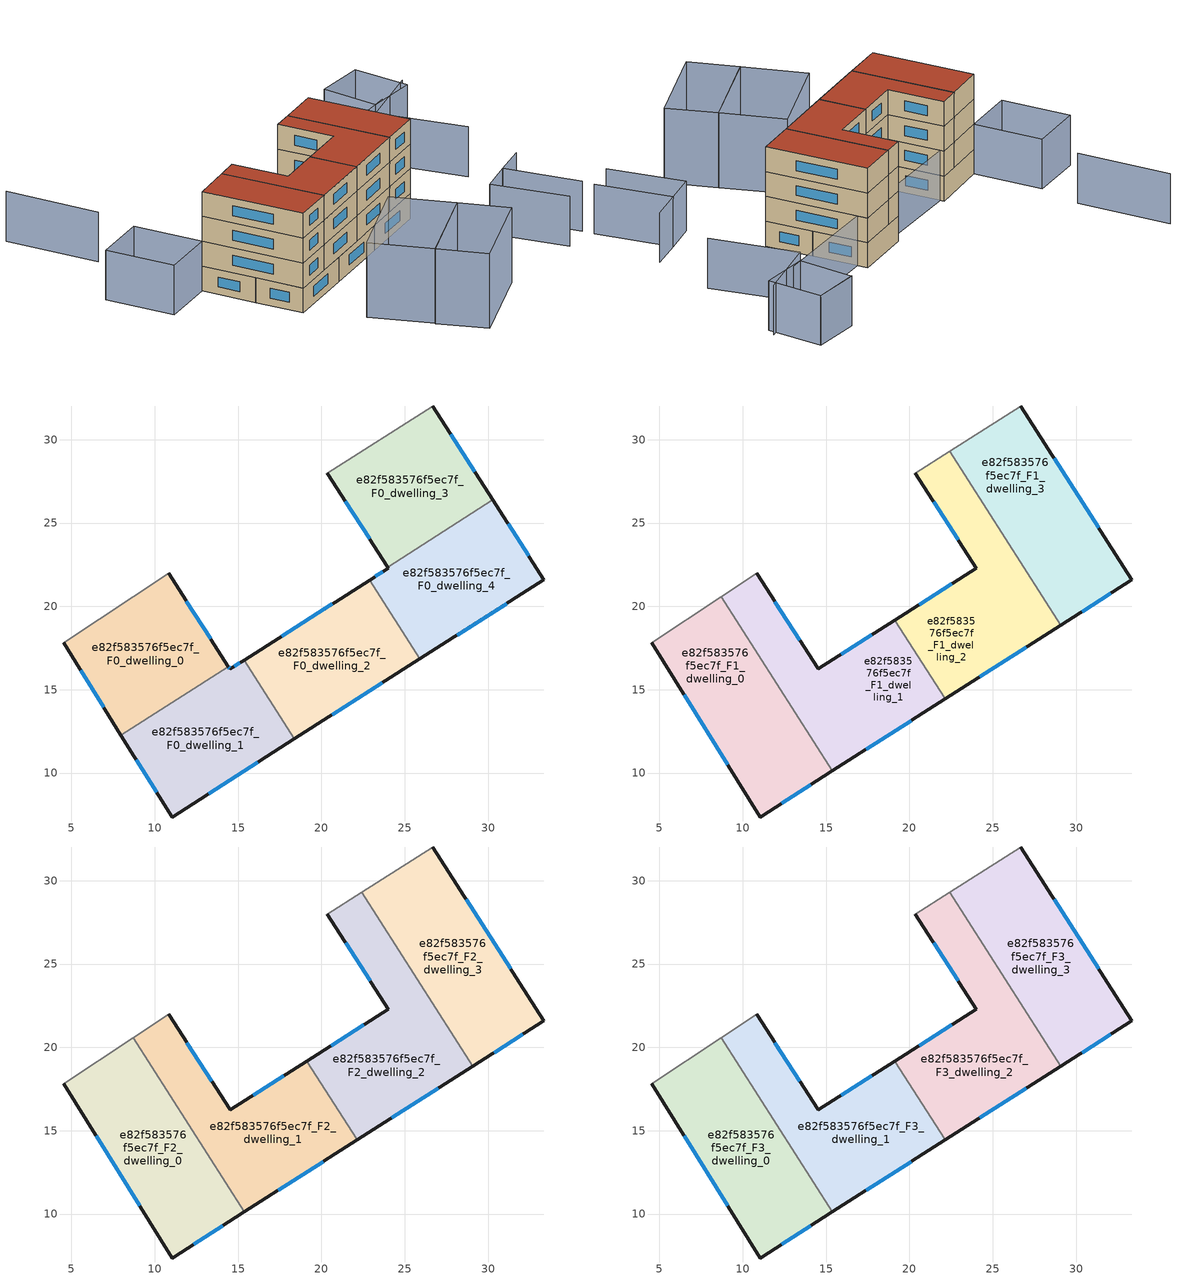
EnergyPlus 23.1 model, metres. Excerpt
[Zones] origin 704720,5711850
e82f583576f5ec7f_F0_dwelling_0
 floor ground (EU_floor_Construction): 10.83,22 14.42,16.39 7.97,12.28 4.53,17.81 z0
 wall outside (EU_wall_Construction): 14.42,16.39 10.83,22 / 4.53,17.81 7.97,12.28 z0:3
 wall to e82f583576f5ec7f_F0_dwelling_1 (EU_wall_Construction): 7.97,12.28 14.42,16.39 z0:3
 wall adiabatic (EU_wall_Construction): 10.83,22 4.53,17.81 z0:3
 window (EU_Window_Construction): 13.35,18.07 11.9,20.32 / 5.56,16.15 6.94,13.93 z0.9:2.1
e82f583576f5ec7f_F0_dwelling_1
 floor ground (EU_floor_Construction): 15.36,16.78 18.38,12.05 11.03,7.36 7.97,12.28 14.42,16.39 14.52,16.24 z0
 wall outside (EU_wall_Construction): 7.97,12.28 11.03,7.36 18.38,12.05 / 15.36,16.78 14.52,16.24 14.42,16.39 z0:3
 wall to e82f583576f5ec7f_F0_dwelling_2 (EU_wall_Construction): 18.38,12.05 15.36,16.78 z0:3
 window (EU_Window_Construction): 13.23,8.76 16.18,10.64 / 8.89,10.81 10.12,8.83 / 14.49,16.29 14.45,16.35 / 15.11,16.62 14.77,16.41 z0.9:2.1
e82f583576f5ec7f_F0_dwelling_2
 floor ground (EU_floor_Construction): 22.89,21.58 25.91,16.85 18.38,12.05 15.36,16.78 z0
 wall outside (EU_wall_Construction): 22.89,21.58 15.36,16.78 / 18.38,12.05 25.91,16.85 z0:3
 wall to e82f583576f5ec7f_F0_dwelling_4 (EU_wall_Construction): 25.91,16.85 22.89,21.58 z0:3
 window (EU_Window_Construction): 20.64,20.14 17.62,18.22 / 20.64,13.48 23.66,15.41 z0.9:2.1
e82f583576f5ec7f_F0_dwelling_3
 floor ground (EU_floor_Construction): 26.68,32.02 30.28,26.39 23.97,22.36 20.36,27.99 z0
 wall outside (EU_wall_Construction): 30.28,26.39 26.68,32.02 / 20.36,27.99 23.97,22.36 z0:3
 wall to e82f583576f5ec7f_F0_dwelling_4 (EU_wall_Construction): 23.97,22.36 30.28,26.39 z0:3
 wall adiabatic (EU_wall_Construction): 26.68,32.02 20.36,27.99 z0:3
 window (EU_Window_Construction): 29.2,28.07 27.76,30.34 / 21.44,26.31 22.89,24.05 z0.9:2.1
e82f583576f5ec7f_F0_dwelling_4
 floor ground (EU_floor_Construction): 30.28,26.39 33.35,21.59 25.91,16.85 22.89,21.58 24.01,22.29 23.97,22.36 z0
 wall outside (EU_wall_Construction): 23.97,22.36 24.01,22.29 22.89,21.58 / 25.91,16.85 33.35,21.59 30.28,26.39 z0:3
 window (EU_Window_Construction): 23.68,22.08 23.23,21.79 / 32.43,23.03 31.2,24.95 / 28.14,18.27 31.12,20.17 z0.9:2.1
e82f583576f5ec7f_F1_dwelling_0
 floor to e82f583576f5ec7f_F0_dwelling_0 (EU_floor_Construction): 8.7,20.58 12.25,15.01 7.97,12.28 4.53,17.81 z3
 floor to e82f583576f5ec7f_F0_dwelling_1 (EU_floor_Construction): 12.25,15.01 15.36,10.12 11.03,7.36 7.97,12.28 z3
 wall outside (EU_wall_Construction): 4.53,17.81 11.03,7.36 15.36,10.12 z3:6
 wall to e82f583576f5ec7f_F1_dwelling_1 (EU_wall_Construction): 15.36,10.12 8.69,20.58 z3:6
 wall adiabatic (EU_wall_Construction): 8.69,20.58 4.53,17.81 z3:6
 window (EU_Window_Construction): 12.33,8.19 14.07,9.3 / 6.47,14.68 9.09,10.49 z3.9:5.1
e82f583576f5ec7f_F1_dwelling_1
 floor to e82f583576f5ec7f_F0_dwelling_1 (EU_floor_Construction): 15.36,16.78 18.38,12.05 15.36,10.12 12.25,15.01 14.42,16.39 14.52,16.24 z3
 floor to e82f583576f5ec7f_F0_dwelling_0 (EU_floor_Construction): 10.83,22 14.42,16.39 12.25,15.01 8.7,20.58 z3
 floor to e82f583576f5ec7f_F0_dwelling_2 (EU_floor_Construction): 19.13,19.18 22.14,14.45 18.38,12.05 15.36,16.78 z3
 wall outside (EU_wall_Construction): 15.36,10.12 22.15,14.45 / 19.13,19.18 14.52,16.24 10.83,22 z3:6
 wall adiabatic (EU_wall_Construction): 10.83,22 8.69,20.58 z3:6
 wall to e82f583576f5ec7f_F1_dwelling_2 (EU_wall_Construction): 22.15,14.45 19.13,19.18 z3:6
 window (EU_Window_Construction): 17.39,11.42 20.12,13.15 / 13.41,17.97 11.93,20.27 / 17.75,18.3 15.9,17.12 z3.9:5.1
e82f583576f5ec7f_F1_dwelling_2
 floor to e82f583576f5ec7f_F0_dwelling_2 (EU_floor_Construction): 22.89,21.58 25.91,16.85 22.14,14.45 19.13,19.18 z3
 floor to e82f583576f5ec7f_F0_dwelling_4 (EU_floor_Construction): 26.02,23.67 29.08,18.87 25.91,16.85 22.89,21.58 24.01,22.29 23.97,22.36 z3
 floor to e82f583576f5ec7f_F0_dwelling_3 (EU_floor_Construction): 22.42,29.31 26.02,23.67 23.97,22.36 20.36,27.99 z3
 wall outside (EU_wall_Construction): 22.15,14.45 29.08,18.87 / 20.36,27.99 24.01,22.29 19.13,19.18 z3:6
 wall to e82f583576f5ec7f_F1_dwelling_3 (EU_wall_Construction): 29.08,18.87 22.42,29.31 z3:6
 wall adiabatic (EU_wall_Construction): 22.42,29.31 20.36,27.99 z3:6
 window (EU_Window_Construction): 24.22,15.77 27,17.54 / 22.55,21.36 20.59,20.11 / 21.45,26.29 22.92,24 z3.9:5.1
e82f583576f5ec7f_F1_dwelling_3
 floor to e82f583576f5ec7f_F0_dwelling_3 (EU_floor_Construction): 26.68,32.02 30.28,26.39 26.02,23.67 22.42,29.31 z3
 floor to e82f583576f5ec7f_F0_dwelling_4 (EU_floor_Construction): 30.28,26.39 33.35,21.59 29.08,18.87 26.02,23.67 z3
 wall outside (EU_wall_Construction): 29.08,18.87 33.35,21.59 26.68,32.02 z3:6
 wall adiabatic (EU_wall_Construction): 26.68,32.02 22.42,29.31 z3:6
 window (EU_Window_Construction): 31.35,24.71 28.68,28.9 / 30.36,19.68 32.07,20.78 z3.9:5.1
e82f583576f5ec7f_F2_dwelling_0
 floor to e82f583576f5ec7f_F1_dwelling_0 (EU_floor_Construction): 8.69,20.58 15.36,10.12 11.03,7.36 4.53,17.81 z6
 wall outside (EU_wall_Construction): 4.53,17.81 11.03,7.36 15.36,10.12 z6:9
 wall to e82f583576f5ec7f_F2_dwelling_1 (EU_wall_Construction): 15.36,10.12 8.69,20.58 z6:9
 wall adiabatic (EU_wall_Construction): 8.69,20.58 4.53,17.81 z6:9
 window (EU_Window_Construction): 12.33,8.19 14.07,9.3 / 6.47,14.68 9.09,10.49 z6.9:8.1
e82f583576f5ec7f_F2_dwelling_1
 floor to e82f583576f5ec7f_F1_dwelling_1 (EU_floor_Construction): 19.13,19.18 22.15,14.45 15.36,10.12 8.69,20.58 10.83,22 14.52,16.24 z6
 wall outside (EU_wall_Construction): 15.36,10.12 22.15,14.45 / 19.13,19.18 14.52,16.24 10.83,22 z6:9
 wall adiabatic (EU_wall_Construction): 10.83,22 8.69,20.58 z6:9
 wall to e82f583576f5ec7f_F2_dwelling_2 (EU_wall_Construction): 22.15,14.45 19.13,19.18 z6:9
 window (EU_Window_Construction): 17.39,11.42 20.12,13.15 / 13.41,17.97 11.93,20.27 / 17.75,18.3 15.9,17.12 z6.9:8.1
e82f583576f5ec7f_F2_dwelling_2
 floor to e82f583576f5ec7f_F1_dwelling_2 (EU_floor_Construction): 22.42,29.31 29.08,18.87 22.15,14.45 19.13,19.18 24.01,22.29 20.36,27.99 z6
 wall outside (EU_wall_Construction): 22.15,14.45 29.08,18.87 / 20.36,27.99 24.01,22.29 19.13,19.18 z6:9
 wall to e82f583576f5ec7f_F2_dwelling_3 (EU_wall_Construction): 29.08,18.87 22.42,29.31 z6:9
 wall adiabatic (EU_wall_Construction): 22.42,29.31 20.36,27.99 z6:9
 window (EU_Window_Construction): 24.22,15.77 27,17.54 / 22.55,21.36 20.59,20.11 / 21.45,26.29 22.92,24 z6.9:8.1
e82f583576f5ec7f_F2_dwelling_3
 floor to e82f583576f5ec7f_F1_dwelling_3 (EU_floor_Construction): 26.68,32.02 33.35,21.59 29.08,18.87 22.42,29.31 z6
 wall outside (EU_wall_Construction): 29.08,18.87 33.35,21.59 26.68,32.02 z6:9
 wall adiabatic (EU_wall_Construction): 26.68,32.02 22.42,29.31 z6:9
 window (EU_Window_Construction): 31.35,24.71 28.68,28.9 / 30.36,19.68 32.07,20.78 z6.9:8.1
e82f583576f5ec7f_F3_dwelling_0
 floor to e82f583576f5ec7f_F2_dwelling_0 (EU_floor_Construction): 8.69,20.58 15.36,10.12 11.03,7.36 4.53,17.81 z9
 wall outside (EU_wall_Construction): 4.53,17.81 11.03,7.36 15.36,10.12 z9:12
 wall to e82f583576f5ec7f_F3_dwelling_1 (EU_wall_Construction): 15.36,10.12 8.69,20.58 z9:12
 wall adiabatic (EU_wall_Construction): 8.69,20.58 4.53,17.81 z9:12
 window (EU_Window_Construction): 12.33,8.19 14.07,9.3 / 6.47,14.68 9.09,10.49 z9.9:11.1
 roof outside (EU_roof_Construction): 15.36,10.12 8.69,20.58 4.53,17.81 11.03,7.36 z12
e82f583576f5ec7f_F3_dwelling_1
 floor to e82f583576f5ec7f_F2_dwelling_1 (EU_floor_Construction): 19.13,19.18 22.15,14.45 15.36,10.12 8.69,20.58 10.83,22 14.52,16.24 z9
 wall outside (EU_wall_Construction): 15.36,10.12 22.15,14.45 / 19.13,19.18 14.52,16.24 10.83,22 z9:12
 wall adiabatic (EU_wall_Construction): 10.83,22 8.69,20.58 z9:12
 wall to e82f583576f5ec7f_F3_dwelling_2 (EU_wall_Construction): 22.15,14.45 19.13,19.18 z9:12
 window (EU_Window_Construction): 17.39,11.42 20.12,13.15 / 13.41,17.97 11.93,20.27 / 17.75,18.3 15.9,17.12 z9.9:11.1
 roof outside (EU_roof_Construction): 22.15,14.45 19.13,19.18 14.52,16.24 10.83,22 8.69,20.58 15.36,10.12 z12
e82f583576f5ec7f_F3_dwelling_2
 floor to e82f583576f5ec7f_F2_dwelling_2 (EU_floor_Construction): 22.42,29.31 29.08,18.87 22.15,14.45 19.13,19.18 24.01,22.29 20.36,27.99 z9
 wall outside (EU_wall_Construction): 22.15,14.45 29.08,18.87 / 20.36,27.99 24.01,22.29 19.13,19.18 z9:12
 wall to e82f583576f5ec7f_F3_dwelling_3 (EU_wall_Construction): 29.08,18.87 22.42,29.31 z9:12
 wall adiabatic (EU_wall_Construction): 22.42,29.31 20.36,27.99 z9:12
 window (EU_Window_Construction): 24.22,15.77 27,17.54 / 22.55,21.36 20.59,20.11 / 21.45,26.29 22.92,24 z9.9:11.1
 roof outside (EU_roof_Construction): 29.08,18.87 22.42,29.31 20.36,27.99 24.01,22.29 19.13,19.18 22.15,14.45 z12
e82f583576f5ec7f_F3_dwelling_3
 floor to e82f583576f5ec7f_F2_dwelling_3 (EU_floor_Construction): 26.68,32.02 33.35,21.59 29.08,18.87 22.42,29.31 z9
 wall outside (EU_wall_Construction): 29.08,18.87 33.35,21.59 26.68,32.02 z9:12
 wall adiabatic (EU_wall_Construction): 26.68,32.02 22.42,29.31 z9:12
 window (EU_Window_Construction): 31.35,24.71 28.68,28.9 / 30.36,19.68 32.07,20.78 z9.9:11.1
 roof outside (EU_roof_Construction): 33.35,21.59 26.68,32.02 22.42,29.31 29.08,18.87 z12
shading: 44.53,6.64 38.72,13.8 / 38.72,13.8 41.99,16.46 / 47.68,9.2 41.99,16.45 / 41.99,16.45 45.35,19.08 / -7.18,39.66 -1.3,29.99 / 44.26,27.32 37.47,35.54 / 37.47,35.54 44.22,41.12 / 39.86,38.18 4.31,17.69 / -1.22,14.27 -5.61,21.39 / -5.61,21.39 0.14,24.93 / 0.14,24.93 4.53,17.81 / 4.53,17.81 -1.22,14.27 / 41.27,46.09 44.08,39.88 / 44.08,39.88 38.6,37.39 / 38.6,37.39 35.79,43.6 / 35.79,43.6 41.27,46.09 / 41.27,46.09 35.8,43.58 z0:6; 21.92,-2.42 30.03,6.29 / 30.03,6.29 34.44,2.18 / 34.44,2.18 26.33,-6.53 / 26.33,-6.53 21.92,-2.42 / 16.36,2.85 24.42,11.51 / 24.42,11.51 30.03,6.29 / 30.03,6.29 21.97,-2.37 / 21.97,-2.37 16.36,2.85 z0:9
[Building]
EU S2 Campaign: North Axis=0; Terrain=City; Solar Distribution=FullExterior
[Site:Location]
London: Latitude=51.5; Longitude=-0.5; Time Zone=0; Elevation=25
[SizingPeriod:WeatherFileDays]
AnnualSizingPeriod: Begin Month=1; Begin Day of Month=1; End Month=12; End Day of Month=31; Day of Week for Start Day=Monday; Use Weather File Daylight Saving Period=No; Use Weather File Rain and Snow Indicators=No
[MATERIAL]
EU_InternalMass_Material: Roughness=MediumRough; Thickness=0.1; Conductivity=1; Density=1800; Specific Heat=900; Thermal Absorptance=0.9; Solar Absorptance=0.7; Visible Absorptance=0.7
[MATERIAL:NOMASS] Roughness=MediumRough; Thermal Absorptance=0.9; Solar Absorptance=0.7; Visible Absorptance=0.7
Name | Thermal Resistance
EU_wall_NoMass | 1.04674
EU_roof_NoMass | 4.32442
EU_floor_NoMass | 2.04616
[WINDOWMATERIAL:SIMPLEGLAZINGSYSTEM]
EU_Window_SimpleGlazing: UFactor=4.25843; Solar Heat Gain Coefficient=0.85; Visible Transmittance=0.85
[CONSTRUCTION]
EU_wall_Construction: EU_wall_NoMass
EU_roof_Construction: EU_roof_NoMass
EU_floor_Construction: EU_floor_NoMass
EU_InternalMass_Construction: EU_InternalMass_Material
EU_Window_Construction: EU_Window_SimpleGlazing
[ZONE] Type=1; Multiplier=1; Ceiling Height=autocalculate; Floor Area=autocalculate; Part of Total Floor Area=Yes
Name | Volume
e82f583576f5ec7f_F0_dwelling_0 | 150.348
e82f583576f5ec7f_F1_dwelling_0; e82f583576f5ec7f_F2_dwelling_0; e82f583576f5ec7f_F3_dwelling_0 | 187.941
e82f583576f5ec7f_F0_dwelling_1 | 150.362
e82f583576f5ec7f_F1_dwelling_1; e82f583576f5ec7f_F2_dwelling_1; e82f583576f5ec7f_F3_dwelling_1 | 187.964
e82f583576f5ec7f_F0_dwelling_2 | 150.354
e82f583576f5ec7f_F1_dwelling_2; e82f583576f5ec7f_F2_dwelling_2; e82f583576f5ec7f_F3_dwelling_2 | 187.943
e82f583576f5ec7f_F0_dwelling_3 | 150.369
e82f583576f5ec7f_F1_dwelling_3; e82f583576f5ec7f_F2_dwelling_3; e82f583576f5ec7f_F3_dwelling_3 | 187.951
e82f583576f5ec7f_F0_dwelling_4 | 150.349
[INTERNALMASS] Construction=EU_InternalMass_Construction
Name | Zone or ZoneList | Surface Area
e82f583576f5ec7f_F0_dwelling_0_EU_InternalMass | e82f583576f5ec7f_F0_dwelling_0 | 50.1161
e82f583576f5ec7f_F0_dwelling_1_EU_InternalMass | e82f583576f5ec7f_F0_dwelling_1 | 50.1229
e82f583576f5ec7f_F0_dwelling_2_EU_InternalMass | e82f583576f5ec7f_F0_dwelling_2 | 50.1179
e82f583576f5ec7f_F0_dwelling_3_EU_InternalMass | e82f583576f5ec7f_F0_dwelling_3 | 50.1214
e82f583576f5ec7f_F0_dwelling_4_EU_InternalMass | e82f583576f5ec7f_F0_dwelling_4 | 50.1159
e82f583576f5ec7f_F1_dwelling_0_EU_InternalMass | e82f583576f5ec7f_F1_dwelling_0 | 62.6469
e82f583576f5ec7f_F1_dwelling_1_EU_InternalMass | e82f583576f5ec7f_F1_dwelling_1 | 62.6551
e82f583576f5ec7f_F1_dwelling_2_EU_InternalMass | e82f583576f5ec7f_F1_dwelling_2 | 62.6481
e82f583576f5ec7f_F1_dwelling_3_EU_InternalMass | e82f583576f5ec7f_F1_dwelling_3 | 62.6504
e82f583576f5ec7f_F2_dwelling_0_EU_InternalMass | e82f583576f5ec7f_F2_dwelling_0 | 62.6469
e82f583576f5ec7f_F2_dwelling_1_EU_InternalMass | e82f583576f5ec7f_F2_dwelling_1 | 62.6551
e82f583576f5ec7f_F2_dwelling_2_EU_InternalMass | e82f583576f5ec7f_F2_dwelling_2 | 62.6481
e82f583576f5ec7f_F2_dwelling_3_EU_InternalMass | e82f583576f5ec7f_F2_dwelling_3 | 62.6504
e82f583576f5ec7f_F3_dwelling_0_EU_InternalMass | e82f583576f5ec7f_F3_dwelling_0 | 62.6469
e82f583576f5ec7f_F3_dwelling_1_EU_InternalMass | e82f583576f5ec7f_F3_dwelling_1 | 62.6551
e82f583576f5ec7f_F3_dwelling_2_EU_InternalMass | e82f583576f5ec7f_F3_dwelling_2 | 62.6481
e82f583576f5ec7f_F3_dwelling_3_EU_InternalMass | e82f583576f5ec7f_F3_dwelling_3 | 62.6504
[OTHEREQUIPMENT] Fuel Type=Electricity; Design Level Calculation Method=Watts/Area; Power per Zone Floor Area=1; Fraction Latent=0; Fraction Radiant=0; Fraction Lost=0; Carbon Dioxide Generation Rate=0; EndUse Subcategory=EU_Step8_InternalGains
Name | Zone or ZoneList or Space or SpaceList | Schedule
EU_Step8_InternalGain_e82f583576f5ec7f_F0_dwelling_0_f000 | e82f583576f5ec7f_F0_dwelling_0 | EU_Step8_GainSchedule_e82f583576f5ec7f_F0_dwelling_0_f000
EU_Step8_InternalGain_e82f583576f5ec7f_F0_dwelling_1_f000 | e82f583576f5ec7f_F0_dwelling_1 | EU_Step8_GainSchedule_e82f583576f5ec7f_F0_dwelling_1_f000
EU_Step8_InternalGain_e82f583576f5ec7f_F0_dwelling_2_f000 | e82f583576f5ec7f_F0_dwelling_2 | EU_Step8_GainSchedule_e82f583576f5ec7f_F0_dwelling_2_f000
EU_Step8_InternalGain_e82f583576f5ec7f_F0_dwelling_3_f000 | e82f583576f5ec7f_F0_dwelling_3 | EU_Step8_GainSchedule_e82f583576f5ec7f_F0_dwelling_3_f000
EU_Step8_InternalGain_e82f583576f5ec7f_F0_dwelling_4_f000 | e82f583576f5ec7f_F0_dwelling_4 | EU_Step8_GainSchedule_e82f583576f5ec7f_F0_dwelling_4_f000
EU_Step8_InternalGain_e82f583576f5ec7f_F1_dwelling_0_f000 | e82f583576f5ec7f_F1_dwelling_0 | EU_Step8_GainSchedule_e82f583576f5ec7f_F1_dwelling_0_f000
EU_Step8_InternalGain_e82f583576f5ec7f_F1_dwelling_1_f000 | e82f583576f5ec7f_F1_dwelling_1 | EU_Step8_GainSchedule_e82f583576f5ec7f_F1_dwelling_1_f000
EU_Step8_InternalGain_e82f583576f5ec7f_F1_dwelling_2_f000 | e82f583576f5ec7f_F1_dwelling_2 | EU_Step8_GainSchedule_e82f583576f5ec7f_F1_dwelling_2_f000
EU_Step8_InternalGain_e82f583576f5ec7f_F1_dwelling_3_f000 | e82f583576f5ec7f_F1_dwelling_3 | EU_Step8_GainSchedule_e82f583576f5ec7f_F1_dwelling_3_f000
EU_Step8_InternalGain_e82f583576f5ec7f_F2_dwelling_0_f000 | e82f583576f5ec7f_F2_dwelling_0 | EU_Step8_GainSchedule_e82f583576f5ec7f_F2_dwelling_0_f000
EU_Step8_InternalGain_e82f583576f5ec7f_F2_dwelling_1_f000 | e82f583576f5ec7f_F2_dwelling_1 | EU_Step8_GainSchedule_e82f583576f5ec7f_F2_dwelling_1_f000
EU_Step8_InternalGain_e82f583576f5ec7f_F2_dwelling_2_f000 | e82f583576f5ec7f_F2_dwelling_2 | EU_Step8_GainSchedule_e82f583576f5ec7f_F2_dwelling_2_f000
EU_Step8_InternalGain_e82f583576f5ec7f_F2_dwelling_3_f000 | e82f583576f5ec7f_F2_dwelling_3 | EU_Step8_GainSchedule_e82f583576f5ec7f_F2_dwelling_3_f000
EU_Step8_InternalGain_e82f583576f5ec7f_F3_dwelling_0_f000 | e82f583576f5ec7f_F3_dwelling_0 | EU_Step8_GainSchedule_e82f583576f5ec7f_F3_dwelling_0_f000
EU_Step8_InternalGain_e82f583576f5ec7f_F3_dwelling_1_f000 | e82f583576f5ec7f_F3_dwelling_1 | EU_Step8_GainSchedule_e82f583576f5ec7f_F3_dwelling_1_f000
EU_Step8_InternalGain_e82f583576f5ec7f_F3_dwelling_2_f000 | e82f583576f5ec7f_F3_dwelling_2 | EU_Step8_GainSchedule_e82f583576f5ec7f_F3_dwelling_2_f000
EU_Step8_InternalGain_e82f583576f5ec7f_F3_dwelling_3_f000 | e82f583576f5ec7f_F3_dwelling_3 | EU_Step8_GainSchedule_e82f583576f5ec7f_F3_dwelling_3_f000
[ZONEVENTILATION:DESIGNFLOWRATE] Schedule=EU_AlwaysOn; Design Flow Rate Calculation Method=AirChanges/Hour; Air Changes per Hour=0.488719; Ventilation Type=Natural; Fan Pressure Rise=0; Fan Total Efficiency=1; Constant Term Coefficient=1; Temperature Term Coefficient=0; Velocity Term Coefficient=0; Velocity Squared Term Coefficient=0; Minimum Indoor Temperature=-100; Maximum Indoor Temperature=100; Delta Temperature=-100; Minimum Outdoor Temperature=-100; Maximum Outdoor Temperature=100; Maximum Wind Speed=40
Name | Zone or ZoneList or Space or SpaceList
EU_ConstantAir_e82f583576f5ec7f_F0_dwelling_0 | e82f583576f5ec7f_F0_dwelling_0
EU_ConstantAir_e82f583576f5ec7f_F0_dwelling_1 | e82f583576f5ec7f_F0_dwelling_1
EU_ConstantAir_e82f583576f5ec7f_F0_dwelling_2 | e82f583576f5ec7f_F0_dwelling_2
EU_ConstantAir_e82f583576f5ec7f_F0_dwelling_3 | e82f583576f5ec7f_F0_dwelling_3
EU_ConstantAir_e82f583576f5ec7f_F0_dwelling_4 | e82f583576f5ec7f_F0_dwelling_4
EU_ConstantAir_e82f583576f5ec7f_F1_dwelling_0 | e82f583576f5ec7f_F1_dwelling_0
EU_ConstantAir_e82f583576f5ec7f_F1_dwelling_1 | e82f583576f5ec7f_F1_dwelling_1
EU_ConstantAir_e82f583576f5ec7f_F1_dwelling_2 | e82f583576f5ec7f_F1_dwelling_2
EU_ConstantAir_e82f583576f5ec7f_F1_dwelling_3 | e82f583576f5ec7f_F1_dwelling_3
EU_ConstantAir_e82f583576f5ec7f_F2_dwelling_0 | e82f583576f5ec7f_F2_dwelling_0
EU_ConstantAir_e82f583576f5ec7f_F2_dwelling_1 | e82f583576f5ec7f_F2_dwelling_1
EU_ConstantAir_e82f583576f5ec7f_F2_dwelling_2 | e82f583576f5ec7f_F2_dwelling_2
EU_ConstantAir_e82f583576f5ec7f_F2_dwelling_3 | e82f583576f5ec7f_F2_dwelling_3
EU_ConstantAir_e82f583576f5ec7f_F3_dwelling_0 | e82f583576f5ec7f_F3_dwelling_0
EU_ConstantAir_e82f583576f5ec7f_F3_dwelling_1 | e82f583576f5ec7f_F3_dwelling_1
EU_ConstantAir_e82f583576f5ec7f_F3_dwelling_2 | e82f583576f5ec7f_F3_dwelling_2
EU_ConstantAir_e82f583576f5ec7f_F3_dwelling_3 | e82f583576f5ec7f_F3_dwelling_3
[HVACTEMPLATE:THERMOSTAT] Constant Heating Setpoint=20; Constant Cooling Setpoint=50
EU_HeatOnly_e82f583576f5ec7f_F0_dwelling_0; EU_HeatOnly_e82f583576f5ec7f_F0_dwelling_1; EU_HeatOnly_e82f583576f5ec7f_F0_dwelling_2; EU_HeatOnly_e82f583576f5ec7f_F0_dwelling_3; EU_HeatOnly_e82f583576f5ec7f_F0_dwelling_4; EU_HeatOnly_e82f583576f5ec7f_F1_dwelling_0; EU_HeatOnly_e82f583576f5ec7f_F1_dwelling_1; EU_HeatOnly_e82f583576f5ec7f_F1_dwelling_2; EU_HeatOnly_e82f583576f5ec7f_F1_dwelling_3; EU_HeatOnly_e82f583576f5ec7f_F2_dwelling_0; EU_HeatOnly_e82f583576f5ec7f_F2_dwelling_1; EU_HeatOnly_e82f583576f5ec7f_F2_dwelling_2; EU_HeatOnly_e82f583576f5ec7f_F2_dwelling_3; EU_HeatOnly_e82f583576f5ec7f_F3_dwelling_0; EU_HeatOnly_e82f583576f5ec7f_F3_dwelling_1; EU_HeatOnly_e82f583576f5ec7f_F3_dwelling_2; EU_HeatOnly_e82f583576f5ec7f_F3_dwelling_3
[HVACTEMPLATE:ZONE:IDEALLOADSAIRSYSTEM] System Availability Schedule=EU_AlwaysOn; Maximum Heating Supply Air Temperature=50; Minimum Cooling Supply Air Temperature=13; Maximum Heating Supply Air Humidity Ratio=0.0156; Minimum Cooling Supply Air Humidity Ratio=0.0077; Heating Limit=NoLimit; Cooling Limit=NoLimit; Heating Availability Schedule=EU_AlwaysOn; Cooling Availability Schedule=EU_CoolingOff; Dehumidification Control Type=ConstantSensibleHeatRatio; Cooling Sensible Heat Ratio=0.7; Dehumidification Setpoint=60; Humidification Control Type=None; Humidification Setpoint=30; Outdoor Air Method=None; Outdoor Air Flow Rate per Person=0.00944; Outdoor Air Flow Rate per Zone Floor Area=0; Outdoor Air Flow Rate per Zone=0; Demand Controlled Ventilation Type=None; Outdoor Air Economizer Type=NoEconomizer; Heat Recovery Type=None; Sensible Heat Recovery Effectiveness=0.7; Latent Heat Recovery Effectiveness=0.65
Name | Template Thermostat
e82f583576f5ec7f_F0_dwelling_0 | EU_HeatOnly_e82f583576f5ec7f_F0_dwelling_0
e82f583576f5ec7f_F0_dwelling_1 | EU_HeatOnly_e82f583576f5ec7f_F0_dwelling_1
e82f583576f5ec7f_F0_dwelling_2 | EU_HeatOnly_e82f583576f5ec7f_F0_dwelling_2
e82f583576f5ec7f_F0_dwelling_3 | EU_HeatOnly_e82f583576f5ec7f_F0_dwelling_3
e82f583576f5ec7f_F0_dwelling_4 | EU_HeatOnly_e82f583576f5ec7f_F0_dwelling_4
e82f583576f5ec7f_F1_dwelling_0 | EU_HeatOnly_e82f583576f5ec7f_F1_dwelling_0
e82f583576f5ec7f_F1_dwelling_1 | EU_HeatOnly_e82f583576f5ec7f_F1_dwelling_1
e82f583576f5ec7f_F1_dwelling_2 | EU_HeatOnly_e82f583576f5ec7f_F1_dwelling_2
e82f583576f5ec7f_F1_dwelling_3 | EU_HeatOnly_e82f583576f5ec7f_F1_dwelling_3
e82f583576f5ec7f_F2_dwelling_0 | EU_HeatOnly_e82f583576f5ec7f_F2_dwelling_0
e82f583576f5ec7f_F2_dwelling_1 | EU_HeatOnly_e82f583576f5ec7f_F2_dwelling_1
e82f583576f5ec7f_F2_dwelling_2 | EU_HeatOnly_e82f583576f5ec7f_F2_dwelling_2
e82f583576f5ec7f_F2_dwelling_3 | EU_HeatOnly_e82f583576f5ec7f_F2_dwelling_3
e82f583576f5ec7f_F3_dwelling_0 | EU_HeatOnly_e82f583576f5ec7f_F3_dwelling_0
e82f583576f5ec7f_F3_dwelling_1 | EU_HeatOnly_e82f583576f5ec7f_F3_dwelling_1
e82f583576f5ec7f_F3_dwelling_2 | EU_HeatOnly_e82f583576f5ec7f_F3_dwelling_2
e82f583576f5ec7f_F3_dwelling_3 | EU_HeatOnly_e82f583576f5ec7f_F3_dwelling_3
[SIZING:ZONE] Zone Cooling Design Supply Air Temperature Input Method=SupplyAirTemperature; Zone Cooling Design Supply Air Temperature=13; Zone Heating Design Supply Air Temperature Input Method=SupplyAirTemperature; Zone Heating Design Supply Air Temperature=50; Zone Cooling Design Supply Air Humidity Ratio=0.008; Zone Heating Design Supply Air Humidity Ratio=0.008; Cooling Design Air Flow Method=DesignDay; Cooling Design Air Flow Rate=0; Cooling Minimum Air Flow per Zone Floor Area=0.000762; Cooling Minimum Air Flow=0; Cooling Minimum Air Flow Fraction=0.2; Heating Design Air Flow Method=DesignDay; Heating Design Air Flow Rate=0; Heating Maximum Air Flow per Zone Floor Area=0.002032; Heating Maximum Air Flow=0.141576; Heating Maximum Air Flow Fraction=0.3; Account for Dedicated Outdoor Air System=No; Dedicated Outdoor Air System Control Strategy=NeutralSupplyAir; Dedicated Outdoor Air Low Setpoint Temperature for Design=autosize; Dedicated Outdoor Air High Setpoint Temperature for Design=autosize; Zone Load Sizing Method=Sensible Load Only No Latent Load; Zone Latent Cooling Design Supply Air Humidity Ratio Input Method=HumidityRatioDifference; Zone Cooling Design Supply Air Humidity Ratio Difference=0.005; Zone Latent Heating Design Supply Air Humidity Ratio Input Method=HumidityRatioDifference; Zone Humidification Design Supply Air Humidity Ratio Difference=0.005
e82f583576f5ec7f_F0_dwelling_0; e82f583576f5ec7f_F0_dwelling_1; e82f583576f5ec7f_F0_dwelling_2; e82f583576f5ec7f_F0_dwelling_3; e82f583576f5ec7f_F0_dwelling_4; e82f583576f5ec7f_F1_dwelling_0; e82f583576f5ec7f_F1_dwelling_1; e82f583576f5ec7f_F1_dwelling_2; e82f583576f5ec7f_F1_dwelling_3; e82f583576f5ec7f_F2_dwelling_0; e82f583576f5ec7f_F2_dwelling_1; e82f583576f5ec7f_F2_dwelling_2; e82f583576f5ec7f_F2_dwelling_3; e82f583576f5ec7f_F3_dwelling_0; e82f583576f5ec7f_F3_dwelling_1; e82f583576f5ec7f_F3_dwelling_2; e82f583576f5ec7f_F3_dwelling_3
[SCHEDULE:CONSTANT]
Name | Hourly Value
EU_AlwaysOn | 1
EU_CoolingOff | 0
[SCHEDULE:FILE] Column Number=1; Rows to Skip at Top=0; Number of Hours of Data=8760; Column Separator=Comma; Interpolate to Timestep=No; Minutes per Item=60; Adjust Schedule for Daylight Savings=Yes
Name | File
EU_Step8_GainSchedule_e82f583576f5ec7f_F0_dwelling_0_f000 | ../../schedules/e82f583576f5ec7f/e82f583576f5ec7f_F0_dwelling_0_f000_gain.csv
EU_Step8_GainSchedule_e82f583576f5ec7f_F0_dwelling_1_f000 | ../../schedules/e82f583576f5ec7f/e82f583576f5ec7f_F0_dwelling_1_f000_gain.csv
EU_Step8_GainSchedule_e82f583576f5ec7f_F0_dwelling_2_f000 | ../../schedules/e82f583576f5ec7f/e82f583576f5ec7f_F0_dwelling_2_f000_gain.csv
EU_Step8_GainSchedule_e82f583576f5ec7f_F0_dwelling_3_f000 | ../../schedules/e82f583576f5ec7f/e82f583576f5ec7f_F0_dwelling_3_f000_gain.csv
EU_Step8_GainSchedule_e82f583576f5ec7f_F0_dwelling_4_f000 | ../../schedules/e82f583576f5ec7f/e82f583576f5ec7f_F0_dwelling_4_f000_gain.csv
EU_Step8_GainSchedule_e82f583576f5ec7f_F1_dwelling_0_f000 | ../../schedules/e82f583576f5ec7f/e82f583576f5ec7f_F1_dwelling_0_f000_gain.csv
EU_Step8_GainSchedule_e82f583576f5ec7f_F1_dwelling_1_f000 | ../../schedules/e82f583576f5ec7f/e82f583576f5ec7f_F1_dwelling_1_f000_gain.csv
EU_Step8_GainSchedule_e82f583576f5ec7f_F1_dwelling_2_f000 | ../../schedules/e82f583576f5ec7f/e82f583576f5ec7f_F1_dwelling_2_f000_gain.csv
EU_Step8_GainSchedule_e82f583576f5ec7f_F1_dwelling_3_f000 | ../../schedules/e82f583576f5ec7f/e82f583576f5ec7f_F1_dwelling_3_f000_gain.csv
EU_Step8_GainSchedule_e82f583576f5ec7f_F2_dwelling_0_f000 | ../../schedules/e82f583576f5ec7f/e82f583576f5ec7f_F2_dwelling_0_f000_gain.csv
EU_Step8_GainSchedule_e82f583576f5ec7f_F2_dwelling_1_f000 | ../../schedules/e82f583576f5ec7f/e82f583576f5ec7f_F2_dwelling_1_f000_gain.csv
EU_Step8_GainSchedule_e82f583576f5ec7f_F2_dwelling_2_f000 | ../../schedules/e82f583576f5ec7f/e82f583576f5ec7f_F2_dwelling_2_f000_gain.csv
EU_Step8_GainSchedule_e82f583576f5ec7f_F2_dwelling_3_f000 | ../../schedules/e82f583576f5ec7f/e82f583576f5ec7f_F2_dwelling_3_f000_gain.csv
EU_Step8_GainSchedule_e82f583576f5ec7f_F3_dwelling_0_f000 | ../../schedules/e82f583576f5ec7f/e82f583576f5ec7f_F3_dwelling_0_f000_gain.csv
EU_Step8_GainSchedule_e82f583576f5ec7f_F3_dwelling_1_f000 | ../../schedules/e82f583576f5ec7f/e82f583576f5ec7f_F3_dwelling_1_f000_gain.csv
EU_Step8_GainSchedule_e82f583576f5ec7f_F3_dwelling_2_f000 | ../../schedules/e82f583576f5ec7f/e82f583576f5ec7f_F3_dwelling_2_f000_gain.csv
EU_Step8_GainSchedule_e82f583576f5ec7f_F3_dwelling_3_f000 | ../../schedules/e82f583576f5ec7f/e82f583576f5ec7f_F3_dwelling_3_f000_gain.csv
